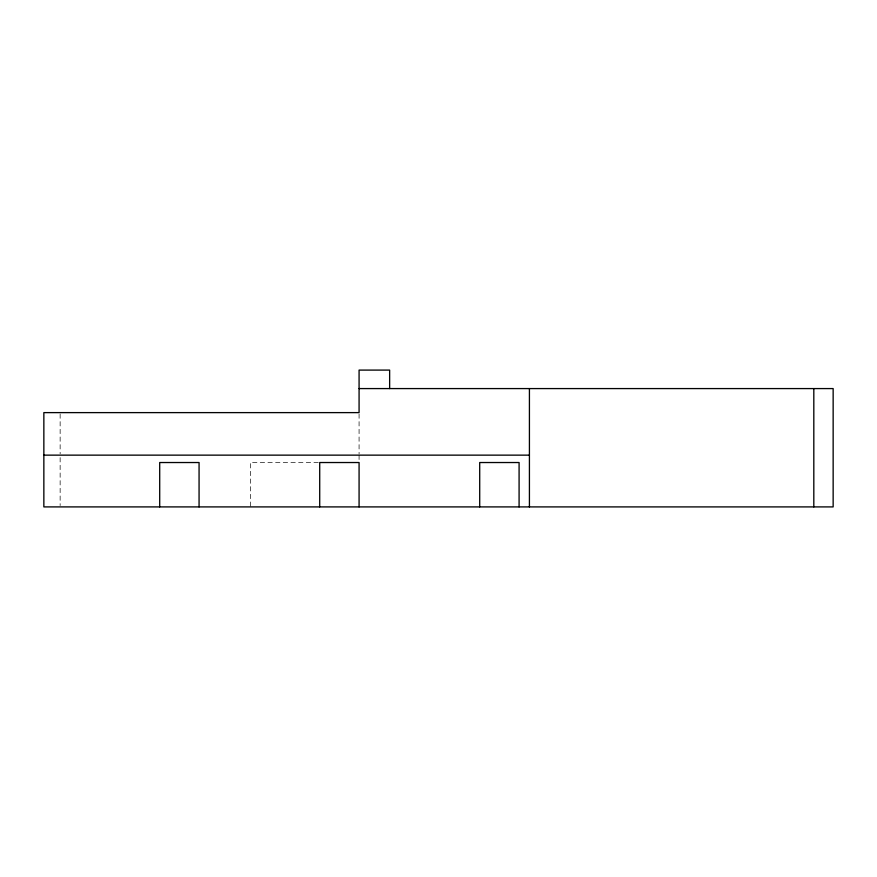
<?xml version="1.0" encoding="UTF-8"?>
<svg xmlns="http://www.w3.org/2000/svg" width="877" height="877" viewBox="0 0 877 877"><rect width="100%" height="100%" fill="white"/><g stroke="black" fill="none" stroke-linecap="round" stroke-linejoin="round"><path stroke-width="0.66" stroke-dasharray="4.38 3.29" d="M318.307 462.53L250.362 462.53L250.362 506.906M359.077 413.944L359.077 453.815M359.077 455.141L359.077 460.074M60.14 413.944L60.14 453.815M60.14 457.608L60.14 505.569"/><path stroke-width="1.32" d="M359.077 388.577L833.15 388.577L833.15 506.906L43.85 506.906L43.85 412.618L359.077 412.618L359.077 370.094L389.64 370.094L389.64 388.577M43.85 455.141L529.423 455.141M813.812 388.577L813.812 506.906M529.423 388.577L529.423 506.906M519.085 506.906L519.085 462.53L479.708 462.53L479.708 506.906M359.077 506.906L359.077 462.53L319.71 462.53L319.71 506.906M199.068 506.906L199.068 462.53L159.702 462.53L159.702 506.906"/></g></svg>
